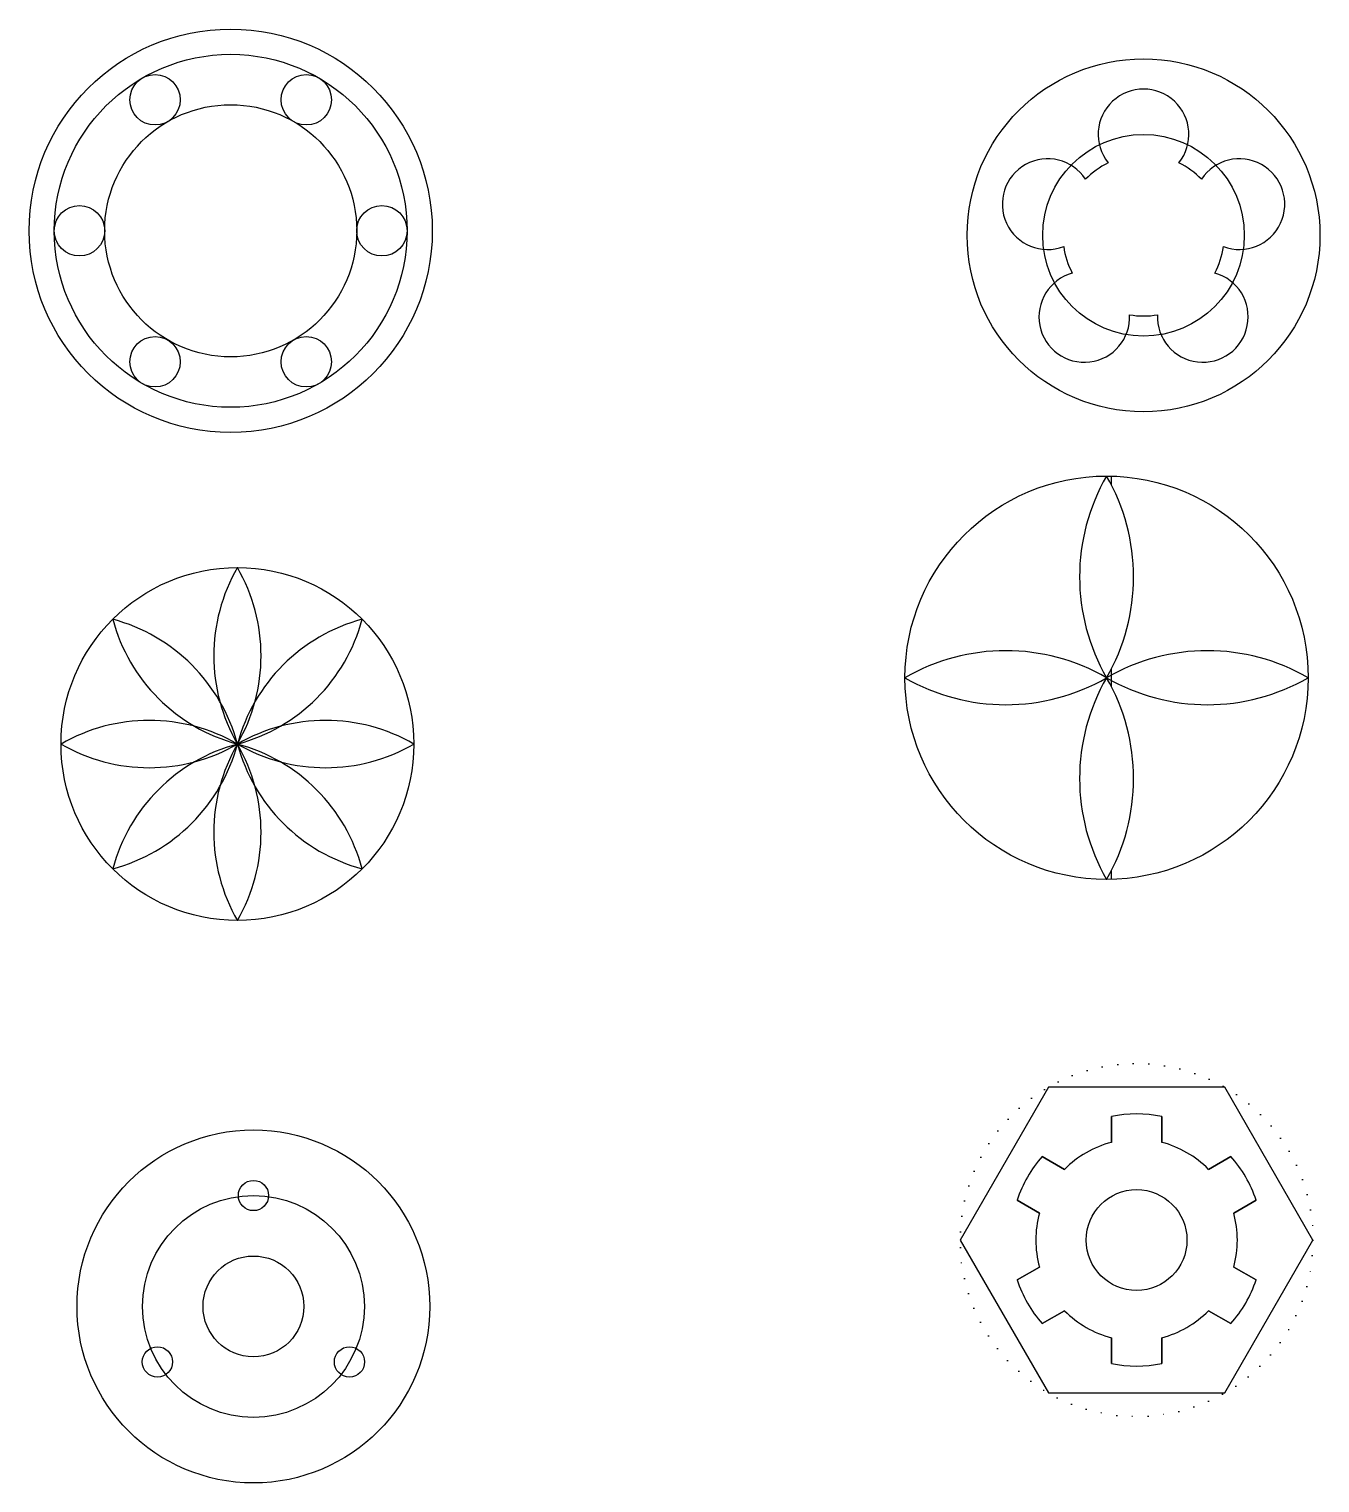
# Model space of a CAD drawing. Header units: millimetres. Extents: x 10160 to 10416, y 4053 to 4341.
import ezdxf

# ---------------------------------------------------------------- set-up
doc = ezdxf.new("R2010")
doc.units = ezdxf.units.MM
doc.linetypes.add('ACAD_ISO07W100', pattern=[3, 0, -3])

# ---------------------------------------------------------------- blocks, each defined once
blk = doc.blocks.new('*U1')
blk.add_circle((0, 0), 5)
blk = doc.blocks.new('*U2')
at = {"color": 0, "linetype": 'ByBlock', "lineweight": -2, "transparency": 16777216}
for p, rotation in [((10184.98, 4326.93), 299.9999999999999), ((10214.98, 4326.93), 240), ((10229.98, 4300.95), 180), ((10184.98, 4274.97), 59.99999999999999), ((10214.98, 4274.97), 120)]:
    blk.add_blockref('*U1', p, dxfattribs=dict(at, rotation=rotation))
blk.add_blockref('*U1', (10169.98, 4300.95), dxfattribs=at)
blk = doc.blocks.new('*U5')
for centre, start, end in [((30.31, 0), 150, 210), ((-30.31, 0), 330, 30)]:
    blk.add_arc(centre, 35, start, end)
blk = doc.blocks.new('*U6')
at = {"color": 0, "linetype": 'ByBlock', "lineweight": -2, "transparency": 16777216}
blk.add_blockref('*U5', (10201.32, 4216.66), dxfattribs=at)
for p, rotation in [((10188.95, 4211.53), 45.00000000000001), ((10213.7, 4211.53), 315), ((10183.82, 4199.16), 90), ((10188.95, 4186.78), 135), ((10213.7, 4186.78), 225), ((10218.82, 4199.16), 270), ((10201.32, 4181.66), 180)]:
    blk.add_blockref('*U5', p, dxfattribs=dict(at, rotation=rotation))
blk = doc.blocks.new('*U7')
for centre, start, end in [((34.64, 0), 150, 210), ((-34.64, 0), 330, 30)]:
    blk.add_arc(centre, 40, start, end)
blk = doc.blocks.new('*U8')
at = {"color": 0, "linetype": 'ByBlock', "lineweight": -2, "transparency": 16777216}
blk.add_blockref('*U7', (10373.77, 4232.31), dxfattribs=at)
for p, rotation in [((10353.77, 4212.31), 90), ((10393.77, 4212.31), 270), ((10373.77, 4192.31), 180)]:
    blk.add_blockref('*U7', p, dxfattribs=dict(at, rotation=rotation))
blk = doc.blocks.new('*U9')
blk.add_circle((0, 0), 3)
blk = doc.blocks.new('*U10')
at = {"color": 0, "linetype": 'ByBlock', "lineweight": -2, "transparency": 16777216}
blk.add_blockref('*U9', (10204.5, 4109.62), dxfattribs=at)
for p, rotation in [((10185.45, 4076.62), 120), ((10223.55, 4076.62), 240)]:
    blk.add_blockref('*U9', p, dxfattribs=dict(at, rotation=rotation))

msp = doc.modelspace()

# ---------------------------------------------------------------- linework, layer by layer
for p, q in [((10384.72, 4280.01), (10384.72, 4280.38)), ((10374.72, 4250.55), (10374.72, 4252.3)), ((10374.72, 4210.55), (10374.72, 4214.06)), ((10374.72, 4172.32), (10374.72, 4174.06)), ((10374.72, 4125.28), (10374.72, 4120.15)), ((10374.72, 4120.15), (10374.72, 4125.28)), ((10384.72, 4125.28), (10384.72, 4120.15)), ((10384.72, 4120.15), (10384.72, 4125.28)), ((10361.01, 4117.36), (10365.45, 4114.8)), ((10365.45, 4114.8), (10361.01, 4117.36)), ((10398.44, 4117.36), (10393.99, 4114.8)), ((10393.99, 4114.8), (10398.44, 4117.36)), ((10356.01, 4108.7), (10360.45, 4106.14)), ((10360.45, 4106.14), (10356.01, 4108.7)), ((10403.44, 4108.7), (10398.99, 4106.14)), ((10398.99, 4106.14), (10403.44, 4108.7)), ((10356.01, 4092.87), (10360.45, 4095.43)), ((10360.45, 4095.43), (10356.01, 4092.87)), ((10403.44, 4092.87), (10398.99, 4095.43)), ((10398.99, 4095.43), (10403.44, 4092.87)), ((10361.01, 4084.21), (10365.45, 4086.77)), ((10365.45, 4086.77), (10361.01, 4084.21)), ((10398.44, 4084.21), (10393.99, 4086.77)), ((10393.99, 4086.77), (10398.44, 4084.21)), ((10374.72, 4076.29), (10374.72, 4081.42)), ((10374.72, 4081.42), (10374.72, 4076.29)), ((10384.72, 4076.29), (10384.72, 4081.42)), ((10384.72, 4081.42), (10384.72, 4076.29))]:
    msp.add_line(p, q)
msp.add_lwpolyline([(10362.22, 4131.1), (10344.72, 4100.79), (10362.22, 4070.48), (10397.22, 4070.48), (10414.72, 4100.79), (10397.22, 4131.1)], close=True)
for centre, radius in [((10199.98, 4300.95), 40), ((10199.98, 4300.95), 35), ((10381.1, 4300.05), 35), ((10199.98, 4300.95), 25), ((10381.1, 4300.05), 20), ((10373.77, 4212.31), 40), ((10201.32, 4199.16), 35), ((10204.5, 4087.62), 35), ((10204.5, 4087.62), 22), ((10379.72, 4100.79), 10), ((10204.5, 4087.62), 10)]:
    msp.add_circle(centre, radius)
at = {"linetype": 'ACAD_ISO07W100'}
msp.add_circle((10379.72, 4100.79), 35, dxfattribs=at)
for centre, radius, start, end in [((10381.1, 4320.05), 9, 321.3178, 218.6822), ((10362.08, 4306.23), 9, 33.3178, 290.6822), ((10381.1, 4300.05), 16, 116.0466, 135.9534), ((10381.1, 4300.05), 16, 44.0466, 63.9534), ((10400.12, 4306.23), 9, 249.3178, 146.6822), ((10381.1, 4300.05), 16, 188.0466, 207.9534), ((10381.1, 4300.05), 16, 332.0466, 351.9534), ((10369.35, 4283.87), 9, 105.3178, 2.6822), ((10392.86, 4283.87), 9, 177.3178, 74.6822), ((10381.1, 4300.05), 16, 260.0466, 279.9534), ((10379.72, 4100.79), 25, 78.463, 101.537), ((10379.72, 4100.79), 20, 104.4775, 135.5225), ((10379.72, 4100.79), 20, 44.4775, 75.5225), ((10379.72, 4100.79), 25, 138.463, 161.537), ((10379.72, 4100.79), 25, 18.463, 41.537), ((10379.72, 4100.79), 20, 164.4775, 195.5225), ((10379.72, 4100.79), 20, 344.4775, 15.5225), ((10379.72, 4100.79), 25, 198.463, 221.537), ((10379.72, 4100.79), 25, 318.463, 341.537), ((10379.72, 4100.79), 20, 224.4775, 255.5225), ((10379.72, 4100.79), 20, 284.4775, 315.5225), ((10379.72, 4100.79), 25, 258.463, 281.537)]:
    msp.add_arc(centre, radius, start, end)

# ---------------------------------------------------------------- block references
for name in ['*U2', '*U8', '*U6', '*U10']:
    msp.add_blockref(name, (0, 0))

doc.saveas('drawing.dxf')
